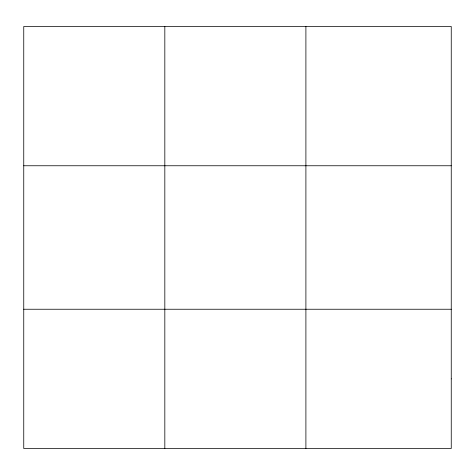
<?xml version="1.0" encoding="UTF-8"?>
<svg xmlns="http://www.w3.org/2000/svg" width="475" height="475" viewBox="0 0 475 475"><rect width="100%" height="100%" fill="white"/><g stroke="black" fill="none" stroke-linecap="round" stroke-linejoin="round"><path stroke-width="0.71" d="M164.825 26.493L164.825 448.507M305.9 26.493L305.9 448.507M23.75 165.757L451.25 165.757M23.75 309.243L451.25 309.243M451.25 378.872L451.25 448.507L23.75 448.507L23.75 26.493L451.25 26.493L451.25 378.872"/></g></svg>
